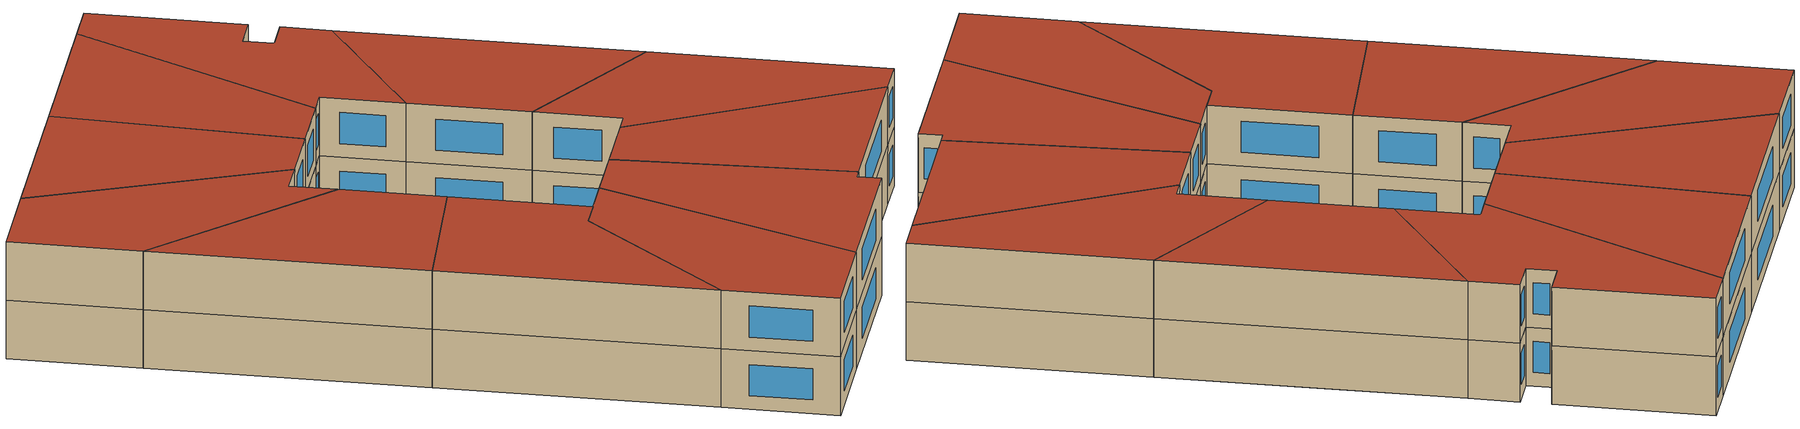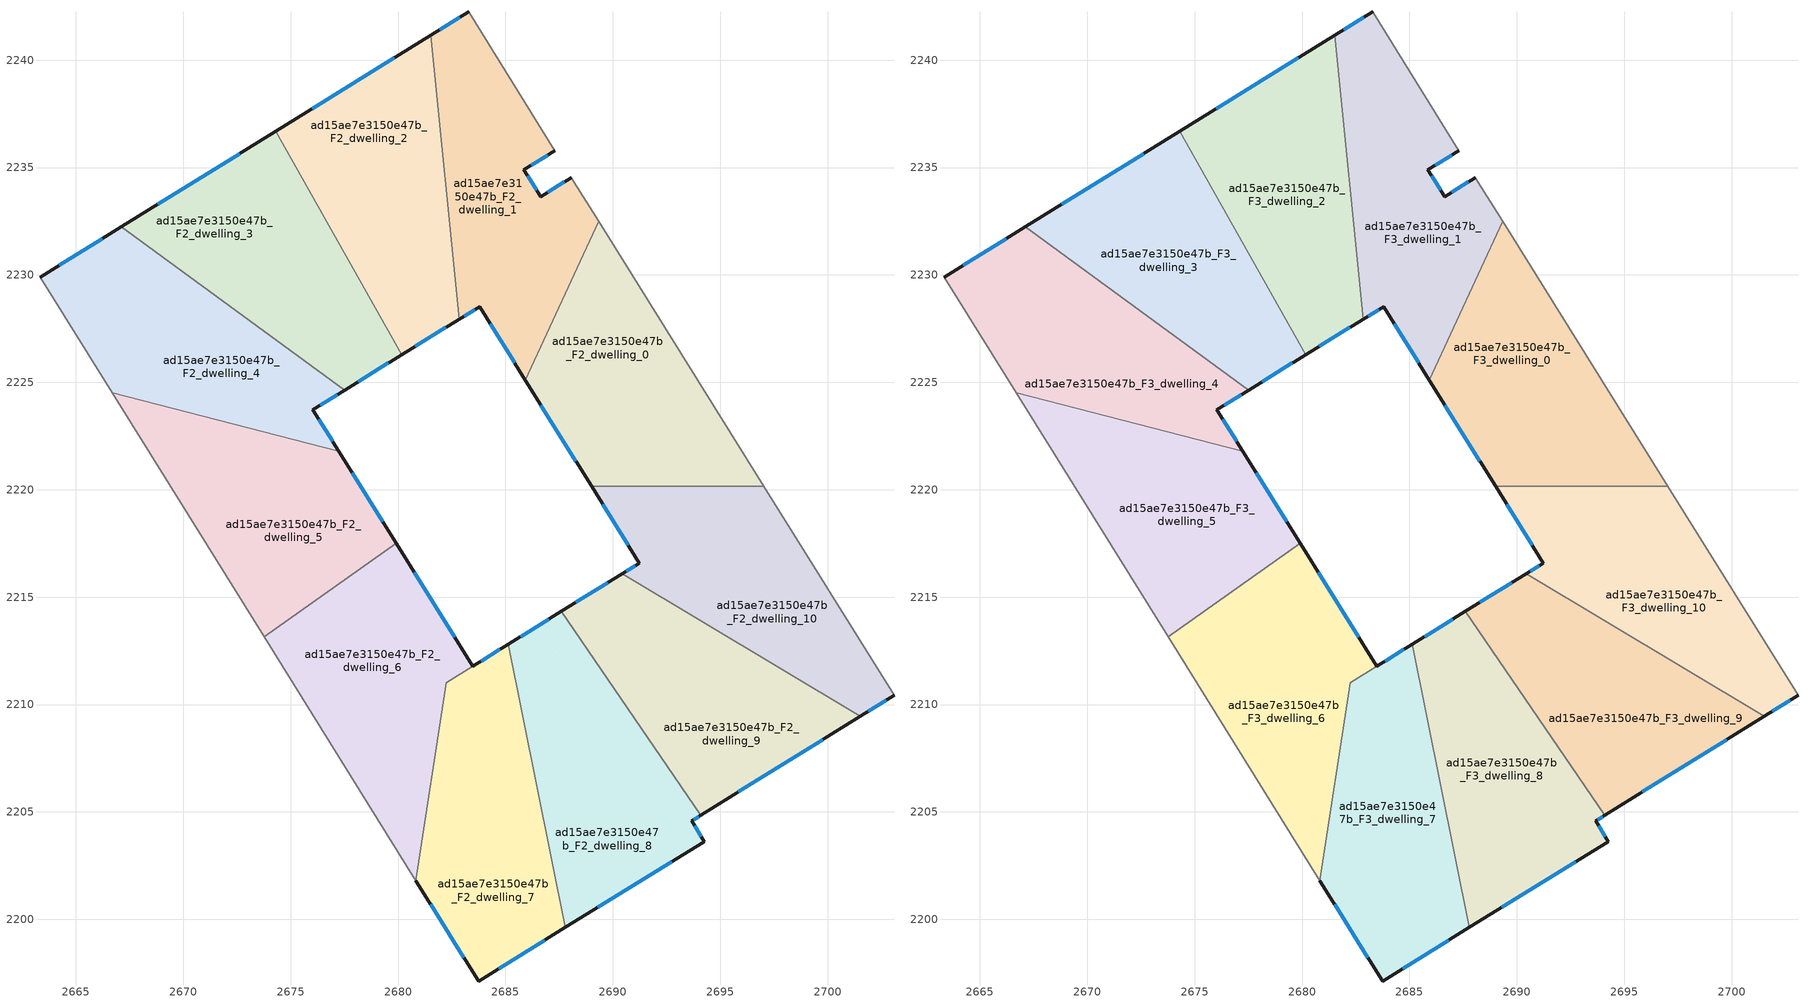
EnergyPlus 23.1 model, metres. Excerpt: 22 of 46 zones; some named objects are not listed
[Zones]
ad15ae7e3150e47b_F2_dwelling_0
 floor to ad15ae7e3150e47b_F1_dwelling_8 (EU_floor_Construction): 2689.34,2232.49 2693.22,2226.25 2687.45,2222.66 2685.92,2225.11 z6
 floor to ad15ae7e3150e47b_F1_dwelling_9 (EU_floor_Construction): 2693.22,2226.25 2697.02,2220.16 2689.01,2220.16 2687.45,2222.66 z6
 wall outside (EU_wall_Construction): 2685.92,2225.11 2689.01,2220.16 z6:9
 wall to ad15ae7e3150e47b_F2_dwelling_1 (EU_wall_Construction): 2689.34,2232.49 2685.92,2225.11 z6:9
 wall adiabatic (EU_wall_Construction): 2697.02,2220.16 2689.34,2232.49 z6:9
 wall to ad15ae7e3150e47b_F2_dwelling_10 (EU_wall_Construction): 2689.01,2220.16 2697.02,2220.16 z6:9
 window (EU_Window_Construction): 2686.65,2223.94 2688.28,2221.32 z6.7:8.3
ad15ae7e3150e47b_F2_dwelling_1
 floor to ad15ae7e3150e47b_F1_dwelling_7 (EU_floor_Construction): 2687.29,2235.79 2685.86,2234.9 2686.64,2233.65 2688.06,2234.54 2688.85,2233.27 2682.7,2229.44 2682.1,2235.42 2686.01,2237.85 z6
 floor to ad15ae7e3150e47b_F1_dwelling_8 (EU_floor_Construction): 2688.85,2233.27 2689.34,2232.49 2685.92,2225.11 2683.79,2228.53 2682.85,2227.94 2682.7,2229.44 z6
 floor to ad15ae7e3150e47b_F1_dwelling_6 (EU_floor_Construction): 2683.28,2242.25 2686.01,2237.85 2682.1,2235.42 2681.52,2241.16 z6
 wall outside (EU_wall_Construction): 2688.06,2234.54 2686.64,2233.65 2685.86,2234.9 2687.29,2235.79 / 2682.85,2227.94 2683.79,2228.53 2685.92,2225.11 / 2683.28,2242.25 2681.52,2241.16 z6:9
 wall adiabatic (EU_wall_Construction): 2689.34,2232.49 2688.06,2234.54 / 2687.29,2235.79 2683.28,2242.25 z6:9
 wall to ad15ae7e3150e47b_F2_dwelling_2 (EU_wall_Construction): 2681.52,2241.16 2682.85,2227.94 z6:9
 window (EU_Window_Construction): 2687.73,2234.33 2686.97,2233.86 / 2684.29,2227.72 2685.42,2225.91 / 2683.07,2228.08 2683.57,2228.39 / 2682.87,2241.99 2681.93,2241.41 / 2686.19,2235.11 2686.96,2235.58 / 2686.46,2233.94 2686.04,2234.61 z6.7:8.3
ad15ae7e3150e47b_F2_dwelling_10
 floor to ad15ae7e3150e47b_F1_dwelling_9 (EU_floor_Construction): 2697.02,2220.16 2697.65,2219.15 2691.6,2215.39 2690.43,2216.09 2691.23,2216.59 2689.01,2220.16 z6
 floor adiabatic (EU_floor_Construction): 2697.65,2219.15 2703.09,2210.42 2701.52,2209.46 2691.6,2215.39 z6
 wall outside (EU_wall_Construction): 2689.01,2220.16 2691.23,2216.59 2690.43,2216.09 / 2701.52,2209.46 2703.09,2210.42 z6:9
 wall to ad15ae7e3150e47b_F2_dwelling_9 (EU_wall_Construction): 2690.43,2216.09 2701.52,2209.46 z6:9
 wall adiabatic (EU_wall_Construction): 2703.09,2210.42 2697.02,2220.16 z6:9
 window (EU_Window_Construction): 2691.04,2216.47 2690.62,2216.21 / 2689.53,2219.32 2690.71,2217.43 / 2701.89,2209.68 2702.72,2210.2 z6.7:8.3
ad15ae7e3150e47b_F2_dwelling_2
 floor to ad15ae7e3150e47b_F1_dwelling_6 (EU_floor_Construction): 2681.52,2241.16 2682.1,2235.42 2676.87,2232.16 2674.32,2236.7 z6
 floor to ad15ae7e3150e47b_F1_dwelling_7 (EU_floor_Construction): 2682.1,2235.42 2682.7,2229.44 2679.52,2227.46 2676.87,2232.16 z6
 floor to ad15ae7e3150e47b_F1_dwelling_8 (EU_floor_Construction): 2682.7,2229.44 2682.85,2227.94 2680.18,2226.29 2679.52,2227.46 z6
 wall outside (EU_wall_Construction): 2680.18,2226.29 2682.85,2227.94 / 2681.52,2241.16 2674.32,2236.7 z6:9
 wall to ad15ae7e3150e47b_F2_dwelling_3 (EU_wall_Construction): 2674.32,2236.7 2680.18,2226.29 z6:9
 window (EU_Window_Construction): 2680.81,2226.68 2682.22,2227.55 / 2679.83,2240.11 2676.01,2237.75 z6.7:8.3
ad15ae7e3150e47b_F2_dwelling_3
 floor to ad15ae7e3150e47b_F1_dwelling_0 (EU_floor_Construction): 2672.87,2235.8 2675.86,2231.01 2672.04,2228.64 2667.12,2232.24 z6
 floor to ad15ae7e3150e47b_F1_dwelling_1 (EU_floor_Construction): 2675.86,2231.01 2678.85,2226.2 2676.97,2225.03 2672.04,2228.64 z6
 floor to ad15ae7e3150e47b_F1_dwelling_7 (EU_floor_Construction): 2676.87,2232.16 2679.52,2227.46 2678.47,2226.81 2675.62,2231.39 z6
 floor to ad15ae7e3150e47b_F1_dwelling_6 (EU_floor_Construction): 2674.32,2236.7 2676.87,2232.16 2675.62,2231.39 2672.87,2235.8 z6
 floor to ad15ae7e3150e47b_F1_dwelling_8 (EU_floor_Construction): 2679.52,2227.46 2680.18,2226.29 2679.18,2225.67 2678.47,2226.81 z6
 floor to ad15ae7e3150e47b_F1_dwelling_2 (EU_floor_Construction): 2678.85,2226.2 2679.18,2225.67 2677.51,2224.64 2676.97,2225.03 z6
 wall outside (EU_wall_Construction): 2677.51,2224.64 2680.18,2226.29 / 2674.32,2236.7 2667.12,2232.24 z6:9
 wall to ad15ae7e3150e47b_F2_dwelling_4 (EU_wall_Construction): 2667.12,2232.24 2677.51,2224.64 z6:9
 window (EU_Window_Construction): 2678.14,2225.02 2679.55,2225.9 / 2672.63,2235.65 2668.81,2233.29 z6.7:8.3
ad15ae7e3150e47b_F2_dwelling_4
 floor to ad15ae7e3150e47b_F1_dwelling_1 (EU_floor_Construction): 2676.97,2225.03 2673.37,2222.79 2666.69,2224.51 2666.33,2225.08 2672.04,2228.64 z6
 floor to ad15ae7e3150e47b_F1_dwelling_0 (EU_floor_Construction): 2672.04,2228.64 2666.33,2225.08 2663.33,2229.9 2667.12,2232.24 z6
 floor to ad15ae7e3150e47b_F1_dwelling_2 (EU_floor_Construction): 2677.51,2224.64 2676.03,2223.72 2677.23,2221.8 2673.37,2222.79 2676.97,2225.03 z6
 wall outside (EU_wall_Construction): 2677.23,2221.8 2676.03,2223.72 2677.51,2224.64 / 2667.12,2232.24 2663.33,2229.9 z6:9
 wall to ad15ae7e3150e47b_F2_dwelling_5 (EU_wall_Construction): 2666.69,2224.51 2677.23,2221.8 z6:9
 wall adiabatic (EU_wall_Construction): 2663.33,2229.9 2666.69,2224.51 z6:9
 window (EU_Window_Construction): 2676.38,2223.94 2677.16,2224.42 / 2676.95,2222.25 2676.32,2223.27 / 2666.23,2231.69 2664.22,2230.45 z6.7:8.3
ad15ae7e3150e47b_F2_dwelling_5
 floor to ad15ae7e3150e47b_F1_dwelling_2 (EU_floor_Construction): 2677.23,2221.8 2679.91,2217.51 2677.15,2215.56 2673.63,2213.37 2669.33,2220.28 2673.37,2222.79 z6
 floor to ad15ae7e3150e47b_F1_dwelling_3 (EU_floor_Construction): 2677.15,2215.56 2673.76,2213.16 2673.63,2213.37 z6
 floor to ad15ae7e3150e47b_F1_dwelling_1 (EU_floor_Construction): 2673.37,2222.79 2669.33,2220.28 2666.69,2224.51 z6
 wall outside (EU_wall_Construction): 2679.91,2217.51 2677.23,2221.8 z6:9
 wall to ad15ae7e3150e47b_F2_dwelling_6 (EU_wall_Construction): 2673.76,2213.16 2679.91,2217.51 z6:9
 wall adiabatic (EU_wall_Construction): 2666.69,2224.51 2673.76,2213.16 z6:9
 window (EU_Window_Construction): 2679.28,2218.52 2677.86,2220.79 z6.7:8.3
ad15ae7e3150e47b_F2_dwelling_6
 floor to ad15ae7e3150e47b_F1_dwelling_3 (EU_floor_Construction): 2680.01,2217.34 2683.48,2211.79 2682.24,2211.02 2681.99,2209.36 2677.77,2206.73 2673.76,2213.16 2677.15,2215.56 z6
 floor to ad15ae7e3150e47b_F1_dwelling_2 (EU_floor_Construction): 2679.91,2217.51 2680.01,2217.34 2677.15,2215.56 z6
 floor adiabatic (EU_floor_Construction): 2681.99,2209.36 2680.84,2201.8 2677.77,2206.73 z6
 wall outside (EU_wall_Construction): 2683.48,2211.79 2679.91,2217.51 z6:9
 wall adiabatic (EU_wall_Construction): 2673.76,2213.16 2680.84,2201.8 z6:9
 wall to ad15ae7e3150e47b_F2_dwelling_7 (EU_wall_Construction): 2682.24,2211.02 2683.48,2211.79 / 2680.84,2201.8 2682.24,2211.01 z6:9
 window (EU_Window_Construction): 2682.64,2213.13 2680.75,2216.17 z6.7:8.3
ad15ae7e3150e47b_F2_dwelling_7
 floor to ad15ae7e3150e47b_F1_dwelling_4 (EU_floor_Construction): 2685.39,2211.48 2686.59,2205.55 2680.86,2201.99 2681.99,2209.36 z6
 floor to ad15ae7e3150e47b_F1_dwelling_5 (EU_floor_Construction): 2686.59,2205.55 2687.79,2199.62 2683.75,2197.12 2680.84,2201.8 2680.86,2201.99 z6
 floor to ad15ae7e3150e47b_F1_dwelling_3 (EU_floor_Construction): 2685.12,2212.8 2685.39,2211.48 2681.99,2209.36 2682.24,2211.01 z6
 wall outside (EU_wall_Construction): 2680.84,2201.8 2683.75,2197.12 2687.79,2199.62 / 2685.12,2212.8 2683.48,2211.79 z6:9
 wall to ad15ae7e3150e47b_F2_dwelling_8 (EU_wall_Construction): 2687.79,2199.62 2685.12,2212.8 z6:9
 window (EU_Window_Construction): 2684.7,2197.71 2686.84,2199.04 / 2681.52,2200.7 2683.06,2198.22 / 2684.74,2212.56 2683.86,2212.03 z6.7:8.3
ad15ae7e3150e47b_F2_dwelling_8
 floor to ad15ae7e3150e47b_F1_dwelling_4 (EU_floor_Construction): 2687.28,2212.65 2690.28,2207.84 2686.59,2205.55 2685.39,2211.48 z6
 floor to ad15ae7e3150e47b_F1_dwelling_10 (EU_floor_Construction): 2688.29,2213.33 2691.23,2209.04 2690,2208.28 2687.26,2212.69 z6
 floor adiabatic (EU_floor_Construction): 2690.28,2207.84 2693.28,2203.02 2687.79,2199.62 2686.59,2205.55 z6
 floor to ad15ae7e3150e47b_F1_dwelling_3 (EU_floor_Construction): 2686.61,2213.73 2687.28,2212.65 2685.39,2211.48 2685.12,2212.8 z6
 floor to ad15ae7e3150e47b_F1_dwelling_11 (EU_floor_Construction): 2691.23,2209.04 2694.09,2204.85 2693.66,2204.58 2694.26,2203.62 2693.28,2203.02 2690,2208.28 z6
 floor to ad15ae7e3150e47b_F1_dwelling_9 (EU_floor_Construction): 2687.61,2214.34 2688.29,2213.33 2687.26,2212.69 2686.61,2213.73 z6
 wall outside (EU_wall_Construction): 2687.79,2199.62 2694.26,2203.62 2693.66,2204.58 2694.09,2204.85 / 2687.6,2214.34 2685.12,2212.8 z6:9
 wall to ad15ae7e3150e47b_F2_dwelling_9 (EU_wall_Construction): 2694.09,2204.85 2687.6,2214.34 z6:9
 window (EU_Window_Construction): 2689.31,2200.56 2692.74,2202.69 / 2687.02,2213.98 2685.7,2213.17 / 2693.76,2204.65 2693.99,2204.79 / 2694.12,2203.85 2693.8,2204.36 z6.7:8.3
ad15ae7e3150e47b_F2_dwelling_9
 floor to ad15ae7e3150e47b_F1_dwelling_11 (EU_floor_Construction): 2701.52,2209.46 2694.09,2204.85 2691.23,2209.04 2696.61,2212.39 z6
 floor to ad15ae7e3150e47b_F1_dwelling_10 (EU_floor_Construction): 2696.61,2212.39 2691.23,2209.04 2688.29,2213.33 2691.6,2215.39 z6
 floor to ad15ae7e3150e47b_F1_dwelling_9 (EU_floor_Construction): 2691.6,2215.39 2688.29,2213.33 2687.61,2214.34 2690.43,2216.09 z6
 wall outside (EU_wall_Construction): 2690.43,2216.09 2687.6,2214.34 / 2694.09,2204.85 2701.52,2209.46 z6:9
 window (EU_Window_Construction): 2689.77,2215.68 2688.27,2214.75 / 2695.84,2205.93 2699.78,2208.37 z6.7:8.3
ad15ae7e3150e47b_F3_dwelling_0
 floor to ad15ae7e3150e47b_F2_dwelling_0 (EU_floor_Construction): 2689.34,2232.49 2697.02,2220.16 2689.01,2220.16 2685.92,2225.11 z9
 wall outside (EU_wall_Construction): 2685.92,2225.11 2689.01,2220.16 z9:12
 wall to ad15ae7e3150e47b_F3_dwelling_1 (EU_wall_Construction): 2689.34,2232.49 2685.92,2225.11 z9:12
 wall adiabatic (EU_wall_Construction): 2697.02,2220.16 2689.34,2232.49 z9:12
 wall to ad15ae7e3150e47b_F3_dwelling_10 (EU_wall_Construction): 2689.01,2220.16 2697.02,2220.16 z9:12
 window (EU_Window_Construction): 2686.65,2223.94 2688.28,2221.32 z9.7:11.3
 roof outside (EU_roof_Construction): 2697.02,2220.16 2689.34,2232.49 2685.92,2225.11 2689.01,2220.16 z12
ad15ae7e3150e47b_F3_dwelling_1
 floor to ad15ae7e3150e47b_F2_dwelling_1 (EU_floor_Construction): 2683.28,2242.25 2687.29,2235.79 2685.86,2234.9 2686.64,2233.65 2688.06,2234.54 2689.34,2232.49 2685.92,2225.11 2683.79,2228.53 2682.85,2227.94 2681.52,2241.16 z9
 wall outside (EU_wall_Construction): 2688.06,2234.54 2686.64,2233.65 2685.86,2234.9 2687.29,2235.79 / 2682.85,2227.94 2683.79,2228.53 2685.92,2225.11 / 2683.28,2242.25 2681.52,2241.16 z9:12
 wall adiabatic (EU_wall_Construction): 2689.34,2232.49 2688.06,2234.54 / 2687.29,2235.79 2683.28,2242.25 z9:12
 wall to ad15ae7e3150e47b_F3_dwelling_2 (EU_wall_Construction): 2681.52,2241.16 2682.85,2227.94 z9:12
 window (EU_Window_Construction): 2687.73,2234.33 2686.97,2233.86 / 2684.29,2227.72 2685.42,2225.91 / 2683.07,2228.08 2683.57,2228.39 / 2682.87,2241.99 2681.93,2241.41 / 2686.19,2235.11 2686.96,2235.58 / 2686.46,2233.94 2686.04,2234.61 z9.7:11.3
 roof outside (EU_roof_Construction): 2685.92,2225.11 2689.34,2232.49 2688.06,2234.54 2686.64,2233.65 2685.86,2234.9 2687.29,2235.79 2683.28,2242.25 2681.52,2241.16 2682.85,2227.94 2683.79,2228.53 z12
ad15ae7e3150e47b_F3_dwelling_10
 floor to ad15ae7e3150e47b_F2_dwelling_10 (EU_floor_Construction): 2697.02,2220.16 2703.09,2210.42 2701.52,2209.46 2690.43,2216.09 2691.23,2216.59 2689.01,2220.16 z9
 wall outside (EU_wall_Construction): 2689.01,2220.16 2691.23,2216.59 2690.43,2216.09 / 2701.52,2209.46 2703.09,2210.42 z9:12
 wall to ad15ae7e3150e47b_F3_dwelling_9 (EU_wall_Construction): 2690.43,2216.09 2701.52,2209.46 z9:12
 wall adiabatic (EU_wall_Construction): 2703.09,2210.42 2697.02,2220.16 z9:12
 window (EU_Window_Construction): 2691.04,2216.47 2690.62,2216.21 / 2689.53,2219.32 2690.71,2217.43 / 2701.89,2209.68 2702.72,2210.2 z9.7:11.3
 roof outside (EU_roof_Construction): 2703.09,2210.42 2697.02,2220.16 2689.01,2220.16 2691.23,2216.59 2690.43,2216.09 2701.52,2209.46 z12
ad15ae7e3150e47b_F3_dwelling_2
 floor to ad15ae7e3150e47b_F2_dwelling_2 (EU_floor_Construction): 2681.52,2241.16 2682.85,2227.94 2680.18,2226.29 2674.32,2236.7 z9
 wall outside (EU_wall_Construction): 2680.18,2226.29 2682.85,2227.94 / 2681.52,2241.16 2674.32,2236.7 z9:12
 wall to ad15ae7e3150e47b_F3_dwelling_3 (EU_wall_Construction): 2674.32,2236.7 2680.18,2226.29 z9:12
 window (EU_Window_Construction): 2680.81,2226.68 2682.22,2227.55 / 2679.83,2240.11 2676.01,2237.75 z9.7:11.3
 roof outside (EU_roof_Construction): 2682.85,2227.94 2681.52,2241.16 2674.32,2236.7 2680.18,2226.29 z12
ad15ae7e3150e47b_F3_dwelling_3
 floor to ad15ae7e3150e47b_F2_dwelling_3 (EU_floor_Construction): 2674.32,2236.7 2680.18,2226.29 2677.51,2224.64 2667.12,2232.24 z9
 wall outside (EU_wall_Construction): 2677.51,2224.64 2680.18,2226.29 / 2674.32,2236.7 2667.12,2232.24 z9:12
 wall to ad15ae7e3150e47b_F3_dwelling_4 (EU_wall_Construction): 2667.12,2232.24 2677.51,2224.64 z9:12
 window (EU_Window_Construction): 2678.14,2225.02 2679.55,2225.9 / 2672.63,2235.65 2668.81,2233.29 z9.7:11.3
 roof outside (EU_roof_Construction): 2680.18,2226.29 2674.32,2236.7 2667.12,2232.24 2677.51,2224.64 z12
ad15ae7e3150e47b_F3_dwelling_4
 floor to ad15ae7e3150e47b_F2_dwelling_4 (EU_floor_Construction): 2677.51,2224.64 2676.03,2223.72 2677.23,2221.8 2666.69,2224.51 2663.33,2229.9 2667.12,2232.24 z9
 wall outside (EU_wall_Construction): 2677.23,2221.8 2676.03,2223.72 2677.51,2224.64 / 2667.12,2232.24 2663.33,2229.9 z9:12
 wall to ad15ae7e3150e47b_F3_dwelling_5 (EU_wall_Construction): 2666.69,2224.51 2677.23,2221.8 z9:12
 wall adiabatic (EU_wall_Construction): 2663.33,2229.9 2666.69,2224.51 z9:12
 window (EU_Window_Construction): 2676.38,2223.94 2677.16,2224.42 / 2676.95,2222.25 2676.32,2223.27 / 2666.23,2231.69 2664.22,2230.45 z9.7:11.3
 roof outside (EU_roof_Construction): 2677.23,2221.8 2676.03,2223.72 2677.51,2224.64 2667.12,2232.24 2663.33,2229.9 2666.69,2224.51 z12
ad15ae7e3150e47b_F3_dwelling_5
 floor to ad15ae7e3150e47b_F2_dwelling_5 (EU_floor_Construction): 2677.23,2221.8 2679.91,2217.51 2673.76,2213.16 2666.69,2224.51 z9
 wall outside (EU_wall_Construction): 2679.91,2217.51 2677.23,2221.8 z9:12
 wall to ad15ae7e3150e47b_F3_dwelling_6 (EU_wall_Construction): 2673.76,2213.16 2679.91,2217.51 z9:12
 wall adiabatic (EU_wall_Construction): 2666.69,2224.51 2673.76,2213.16 z9:12
 window (EU_Window_Construction): 2679.28,2218.52 2677.86,2220.79 z9.7:11.3
 roof outside (EU_roof_Construction): 2679.91,2217.51 2677.23,2221.8 2666.69,2224.51 2673.76,2213.16 z12
ad15ae7e3150e47b_F3_dwelling_6
 floor to ad15ae7e3150e47b_F2_dwelling_6 (EU_floor_Construction): 2679.91,2217.51 2683.48,2211.79 2682.24,2211.02 2680.84,2201.8 2673.76,2213.16 z9
 wall outside (EU_wall_Construction): 2683.48,2211.79 2679.91,2217.51 z9:12
 wall adiabatic (EU_wall_Construction): 2673.76,2213.16 2680.84,2201.8 z9:12
 wall to ad15ae7e3150e47b_F3_dwelling_7 (EU_wall_Construction): 2682.24,2211.02 2683.48,2211.79 / 2680.84,2201.8 2682.24,2211.01 z9:12
 window (EU_Window_Construction): 2682.64,2213.13 2680.75,2216.17 z9.7:11.3
 roof outside (EU_roof_Construction): 2680.84,2201.8 2682.24,2211.02 2683.48,2211.79 2679.91,2217.51 2673.76,2213.16 z12
ad15ae7e3150e47b_F3_dwelling_7
 floor to ad15ae7e3150e47b_F2_dwelling_7 (EU_floor_Construction): 2685.12,2212.8 2687.79,2199.62 2683.75,2197.12 2680.84,2201.8 2682.24,2211.02 z9
 wall outside (EU_wall_Construction): 2680.84,2201.8 2683.75,2197.12 2687.79,2199.62 / 2685.12,2212.8 2683.48,2211.79 z9:12
 wall to ad15ae7e3150e47b_F3_dwelling_8 (EU_wall_Construction): 2687.79,2199.62 2685.12,2212.8 z9:12
 window (EU_Window_Construction): 2684.7,2197.71 2686.84,2199.04 / 2681.52,2200.7 2683.06,2198.22 / 2684.74,2212.56 2683.86,2212.03 z9.7:11.3
 roof outside (EU_roof_Construction): 2687.79,2199.62 2685.12,2212.8 2682.24,2211.02 2680.84,2201.8 2683.75,2197.12 z12
ad15ae7e3150e47b_F3_dwelling_8
 floor to ad15ae7e3150e47b_F2_dwelling_8 (EU_floor_Construction): 2687.6,2214.34 2694.09,2204.85 2693.66,2204.58 2694.26,2203.62 2687.79,2199.62 2685.12,2212.8 z9
 wall outside (EU_wall_Construction): 2687.79,2199.62 2694.26,2203.62 2693.66,2204.58 2694.09,2204.85 / 2687.6,2214.34 2685.12,2212.8 z9:12
 wall to ad15ae7e3150e47b_F3_dwelling_9 (EU_wall_Construction): 2694.09,2204.85 2687.6,2214.34 z9:12
 window (EU_Window_Construction): 2689.31,2200.56 2692.74,2202.69 / 2687.02,2213.98 2685.7,2213.17 / 2693.76,2204.65 2693.99,2204.79 / 2694.12,2203.85 2693.8,2204.36 z9.7:11.3
 roof outside (EU_roof_Construction): 2694.26,2203.62 2693.66,2204.58 2694.09,2204.85 2687.6,2214.34 2685.12,2212.8 2687.79,2199.62 z12
ad15ae7e3150e47b_F3_dwelling_9
 floor to ad15ae7e3150e47b_F2_dwelling_9 (EU_floor_Construction): 2701.52,2209.46 2694.09,2204.85 2687.6,2214.34 2690.43,2216.09 z9
 wall outside (EU_wall_Construction): 2690.43,2216.09 2687.6,2214.34 / 2694.09,2204.85 2701.52,2209.46 z9:12
 window (EU_Window_Construction): 2689.77,2215.68 2688.27,2214.75 / 2695.84,2205.93 2699.78,2208.37 z9.7:11.3
 roof outside (EU_roof_Construction): 2701.52,2209.46 2690.43,2216.09 2687.6,2214.34 2694.09,2204.85 z12
[Building]
EU S2 Campaign: North Axis=0; Terrain=City; Solar Distribution=FullExterior
[Site:Location]
Budapest.Ferenc.Liszt.Intl.AP: Latitude=47.437; Longitude=19.256; Time Zone=1; Elevation=185
[SizingPeriod:WeatherFileDays]
AnnualSizingPeriod: Begin Month=1; Begin Day of Month=1; End Month=12; End Day of Month=31; Day of Week for Start Day=Monday; Use Weather File Daylight Saving Period=No; Use Weather File Rain and Snow Indicators=No
[MATERIAL]
EU_InternalMass_Material: Roughness=MediumRough; Thickness=0.1; Conductivity=1; Density=1800; Specific Heat=900; Thermal Absorptance=0.9; Solar Absorptance=0.7; Visible Absorptance=0.7
[MATERIAL:NOMASS] Roughness=MediumRough; Thermal Absorptance=0.9; Solar Absorptance=0.7; Visible Absorptance=0.7
Name | Thermal Resistance
EU_wall_NoMass | 0.832559
EU_roof_NoMass | 1.39638
EU_floor_NoMass | 0.872794
[WINDOWMATERIAL:SIMPLEGLAZINGSYSTEM]
EU_Window_SimpleGlazing: UFactor=2.79869; Solar Heat Gain Coefficient=0.75; Visible Transmittance=0.75
[CONSTRUCTION]
EU_wall_Construction: EU_wall_NoMass
EU_roof_Construction: EU_roof_NoMass
EU_floor_Construction: EU_floor_NoMass
EU_Window_Construction: EU_Window_SimpleGlazing
EU_InternalMass_Construction: EU_InternalMass_Material
[ZONE] Type=1; Multiplier=1; Ceiling Height=autocalculate; Floor Area=autocalculate; Part of Total Floor Area=Yes
Name | Volume
ad15ae7e3150e47b_F2_dwelling_0; ad15ae7e3150e47b_F3_dwelling_0 | 207.838
ad15ae7e3150e47b_F2_dwelling_1; ad15ae7e3150e47b_F3_dwelling_1 | 207.868
ad15ae7e3150e47b_F2_dwelling_10; ad15ae7e3150e47b_F3_dwelling_10 | 207.859
ad15ae7e3150e47b_F2_dwelling_2; ad15ae7e3150e47b_F3_dwelling_2 | 207.823
ad15ae7e3150e47b_F2_dwelling_3; ad15ae7e3150e47b_F3_dwelling_3 | 207.875
ad15ae7e3150e47b_F2_dwelling_4; ad15ae7e3150e47b_F3_dwelling_4 | 207.844
ad15ae7e3150e47b_F2_dwelling_5; ad15ae7e3150e47b_F3_dwelling_5 | 207.825
ad15ae7e3150e47b_F2_dwelling_6; ad15ae7e3150e47b_F3_dwelling_6 | 211.578
ad15ae7e3150e47b_F2_dwelling_7 | 204.086
ad15ae7e3150e47b_F3_dwelling_7 | 204.101
ad15ae7e3150e47b_F2_dwelling_8; ad15ae7e3150e47b_F3_dwelling_8 | 207.872
ad15ae7e3150e47b_F2_dwelling_9; ad15ae7e3150e47b_F3_dwelling_9 | 207.866
[INTERNALMASS] Construction=EU_InternalMass_Construction
Name | Zone or ZoneList | Surface Area
ad15ae7e3150e47b_F2_dwelling_0_EU_InternalMass | ad15ae7e3150e47b_F2_dwelling_0 | 69.2793
ad15ae7e3150e47b_F2_dwelling_1_EU_InternalMass | ad15ae7e3150e47b_F2_dwelling_1 | 69.2894
ad15ae7e3150e47b_F2_dwelling_2_EU_InternalMass | ad15ae7e3150e47b_F2_dwelling_2 | 69.2742
ad15ae7e3150e47b_F2_dwelling_3_EU_InternalMass | ad15ae7e3150e47b_F2_dwelling_3 | 69.2917
ad15ae7e3150e47b_F2_dwelling_4_EU_InternalMass | ad15ae7e3150e47b_F2_dwelling_4 | 69.2812
ad15ae7e3150e47b_F2_dwelling_5_EU_InternalMass | ad15ae7e3150e47b_F2_dwelling_5 | 69.275
ad15ae7e3150e47b_F2_dwelling_6_EU_InternalMass | ad15ae7e3150e47b_F2_dwelling_6 | 70.5243
ad15ae7e3150e47b_F2_dwelling_7_EU_InternalMass | ad15ae7e3150e47b_F2_dwelling_7 | 68.0351
ad15ae7e3150e47b_F2_dwelling_8_EU_InternalMass | ad15ae7e3150e47b_F2_dwelling_8 | 69.2906
ad15ae7e3150e47b_F2_dwelling_9_EU_InternalMass | ad15ae7e3150e47b_F2_dwelling_9 | 69.2888
ad15ae7e3150e47b_F2_dwelling_10_EU_InternalMass | ad15ae7e3150e47b_F2_dwelling_10 | 69.2864
ad15ae7e3150e47b_F3_dwelling_0_EU_InternalMass | ad15ae7e3150e47b_F3_dwelling_0 | 69.2793
ad15ae7e3150e47b_F3_dwelling_1_EU_InternalMass | ad15ae7e3150e47b_F3_dwelling_1 | 69.2894
ad15ae7e3150e47b_F3_dwelling_2_EU_InternalMass | ad15ae7e3150e47b_F3_dwelling_2 | 69.2742
ad15ae7e3150e47b_F3_dwelling_3_EU_InternalMass | ad15ae7e3150e47b_F3_dwelling_3 | 69.2917
ad15ae7e3150e47b_F3_dwelling_4_EU_InternalMass | ad15ae7e3150e47b_F3_dwelling_4 | 69.2812
ad15ae7e3150e47b_F3_dwelling_5_EU_InternalMass | ad15ae7e3150e47b_F3_dwelling_5 | 69.275
ad15ae7e3150e47b_F3_dwelling_6_EU_InternalMass | ad15ae7e3150e47b_F3_dwelling_6 | 70.5243
ad15ae7e3150e47b_F3_dwelling_7_EU_InternalMass | ad15ae7e3150e47b_F3_dwelling_7 | 68.0351
ad15ae7e3150e47b_F3_dwelling_8_EU_InternalMass | ad15ae7e3150e47b_F3_dwelling_8 | 69.2906
ad15ae7e3150e47b_F3_dwelling_9_EU_InternalMass | ad15ae7e3150e47b_F3_dwelling_9 | 69.2888
ad15ae7e3150e47b_F3_dwelling_10_EU_InternalMass | ad15ae7e3150e47b_F3_dwelling_10 | 69.2864
[OTHEREQUIPMENT] Fuel Type=Electricity; Design Level Calculation Method=Watts/Area; Power per Zone Floor Area=1; Fraction Latent=0; Fraction Radiant=0; Fraction Lost=0; Carbon Dioxide Generation Rate=0; EndUse Subcategory=EU_Step8_InternalGains
Name | Zone or ZoneList or Space or SpaceList | Schedule
EU_Step8_InternalGain_ad15ae7e3150e47b_F2_dwelling_0_f000 | ad15ae7e3150e47b_F2_dwelling_0 | EU_Step8_GainSchedule_ad15ae7e3150e47b_F2_dwelling_0_f000
EU_Step8_InternalGain_ad15ae7e3150e47b_F2_dwelling_1_f000 | ad15ae7e3150e47b_F2_dwelling_1 | EU_Step8_GainSchedule_ad15ae7e3150e47b_F2_dwelling_1_f000
EU_Step8_InternalGain_ad15ae7e3150e47b_F2_dwelling_2_f000 | ad15ae7e3150e47b_F2_dwelling_2 | EU_Step8_GainSchedule_ad15ae7e3150e47b_F2_dwelling_2_f000
EU_Step8_InternalGain_ad15ae7e3150e47b_F2_dwelling_3_f000 | ad15ae7e3150e47b_F2_dwelling_3 | EU_Step8_GainSchedule_ad15ae7e3150e47b_F2_dwelling_3_f000
EU_Step8_InternalGain_ad15ae7e3150e47b_F2_dwelling_4_f000 | ad15ae7e3150e47b_F2_dwelling_4 | EU_Step8_GainSchedule_ad15ae7e3150e47b_F2_dwelling_4_f000
EU_Step8_InternalGain_ad15ae7e3150e47b_F2_dwelling_5_f000 | ad15ae7e3150e47b_F2_dwelling_5 | EU_Step8_GainSchedule_ad15ae7e3150e47b_F2_dwelling_5_f000
EU_Step8_InternalGain_ad15ae7e3150e47b_F2_dwelling_6_f000 | ad15ae7e3150e47b_F2_dwelling_6 | EU_Step8_GainSchedule_ad15ae7e3150e47b_F2_dwelling_6_f000
EU_Step8_InternalGain_ad15ae7e3150e47b_F2_dwelling_7_f000 | ad15ae7e3150e47b_F2_dwelling_7 | EU_Step8_GainSchedule_ad15ae7e3150e47b_F2_dwelling_7_f000
EU_Step8_InternalGain_ad15ae7e3150e47b_F2_dwelling_8_f000 | ad15ae7e3150e47b_F2_dwelling_8 | EU_Step8_GainSchedule_ad15ae7e3150e47b_F2_dwelling_8_f000
EU_Step8_InternalGain_ad15ae7e3150e47b_F2_dwelling_9_f000 | ad15ae7e3150e47b_F2_dwelling_9 | EU_Step8_GainSchedule_ad15ae7e3150e47b_F2_dwelling_9_f000
EU_Step8_InternalGain_ad15ae7e3150e47b_F2_dwelling_10_f000 | ad15ae7e3150e47b_F2_dwelling_10 | EU_Step8_GainSchedule_ad15ae7e3150e47b_F2_dwelling_10_f000
EU_Step8_InternalGain_ad15ae7e3150e47b_F3_dwelling_0_f000 | ad15ae7e3150e47b_F3_dwelling_0 | EU_Step8_GainSchedule_ad15ae7e3150e47b_F3_dwelling_0_f000
EU_Step8_InternalGain_ad15ae7e3150e47b_F3_dwelling_1_f000 | ad15ae7e3150e47b_F3_dwelling_1 | EU_Step8_GainSchedule_ad15ae7e3150e47b_F3_dwelling_1_f000
EU_Step8_InternalGain_ad15ae7e3150e47b_F3_dwelling_2_f000 | ad15ae7e3150e47b_F3_dwelling_2 | EU_Step8_GainSchedule_ad15ae7e3150e47b_F3_dwelling_2_f000
EU_Step8_InternalGain_ad15ae7e3150e47b_F3_dwelling_3_f000 | ad15ae7e3150e47b_F3_dwelling_3 | EU_Step8_GainSchedule_ad15ae7e3150e47b_F3_dwelling_3_f000
EU_Step8_InternalGain_ad15ae7e3150e47b_F3_dwelling_4_f000 | ad15ae7e3150e47b_F3_dwelling_4 | EU_Step8_GainSchedule_ad15ae7e3150e47b_F3_dwelling_4_f000
EU_Step8_InternalGain_ad15ae7e3150e47b_F3_dwelling_5_f000 | ad15ae7e3150e47b_F3_dwelling_5 | EU_Step8_GainSchedule_ad15ae7e3150e47b_F3_dwelling_5_f000
EU_Step8_InternalGain_ad15ae7e3150e47b_F3_dwelling_6_f000 | ad15ae7e3150e47b_F3_dwelling_6 | EU_Step8_GainSchedule_ad15ae7e3150e47b_F3_dwelling_6_f000
EU_Step8_InternalGain_ad15ae7e3150e47b_F3_dwelling_7_f000 | ad15ae7e3150e47b_F3_dwelling_7 | EU_Step8_GainSchedule_ad15ae7e3150e47b_F3_dwelling_7_f000
EU_Step8_InternalGain_ad15ae7e3150e47b_F3_dwelling_8_f000 | ad15ae7e3150e47b_F3_dwelling_8 | EU_Step8_GainSchedule_ad15ae7e3150e47b_F3_dwelling_8_f000
EU_Step8_InternalGain_ad15ae7e3150e47b_F3_dwelling_9_f000 | ad15ae7e3150e47b_F3_dwelling_9 | EU_Step8_GainSchedule_ad15ae7e3150e47b_F3_dwelling_9_f000
EU_Step8_InternalGain_ad15ae7e3150e47b_F3_dwelling_10_f000 | ad15ae7e3150e47b_F3_dwelling_10 | EU_Step8_GainSchedule_ad15ae7e3150e47b_F3_dwelling_10_f000
[ZONEVENTILATION:DESIGNFLOWRATE] Schedule=EU_AlwaysOn; Design Flow Rate Calculation Method=AirChanges/Hour; Air Changes per Hour=0.475469; Ventilation Type=Natural; Fan Pressure Rise=0; Fan Total Efficiency=1; Constant Term Coefficient=1; Temperature Term Coefficient=0; Velocity Term Coefficient=0; Velocity Squared Term Coefficient=0; Minimum Indoor Temperature=-100; Maximum Indoor Temperature=100; Delta Temperature=-100; Minimum Outdoor Temperature=-100; Maximum Outdoor Temperature=100; Maximum Wind Speed=40
Name | Zone or ZoneList or Space or SpaceList
EU_ConstantAir_ad15ae7e3150e47b_F2_dwelling_0 | ad15ae7e3150e47b_F2_dwelling_0
EU_ConstantAir_ad15ae7e3150e47b_F2_dwelling_1 | ad15ae7e3150e47b_F2_dwelling_1
EU_ConstantAir_ad15ae7e3150e47b_F2_dwelling_2 | ad15ae7e3150e47b_F2_dwelling_2
EU_ConstantAir_ad15ae7e3150e47b_F2_dwelling_3 | ad15ae7e3150e47b_F2_dwelling_3
EU_ConstantAir_ad15ae7e3150e47b_F2_dwelling_4 | ad15ae7e3150e47b_F2_dwelling_4
EU_ConstantAir_ad15ae7e3150e47b_F2_dwelling_5 | ad15ae7e3150e47b_F2_dwelling_5
EU_ConstantAir_ad15ae7e3150e47b_F2_dwelling_6 | ad15ae7e3150e47b_F2_dwelling_6
EU_ConstantAir_ad15ae7e3150e47b_F2_dwelling_7 | ad15ae7e3150e47b_F2_dwelling_7
EU_ConstantAir_ad15ae7e3150e47b_F2_dwelling_8 | ad15ae7e3150e47b_F2_dwelling_8
EU_ConstantAir_ad15ae7e3150e47b_F2_dwelling_9 | ad15ae7e3150e47b_F2_dwelling_9
EU_ConstantAir_ad15ae7e3150e47b_F2_dwelling_10 | ad15ae7e3150e47b_F2_dwelling_10
EU_ConstantAir_ad15ae7e3150e47b_F3_dwelling_0 | ad15ae7e3150e47b_F3_dwelling_0
EU_ConstantAir_ad15ae7e3150e47b_F3_dwelling_1 | ad15ae7e3150e47b_F3_dwelling_1
EU_ConstantAir_ad15ae7e3150e47b_F3_dwelling_2 | ad15ae7e3150e47b_F3_dwelling_2
EU_ConstantAir_ad15ae7e3150e47b_F3_dwelling_3 | ad15ae7e3150e47b_F3_dwelling_3
EU_ConstantAir_ad15ae7e3150e47b_F3_dwelling_4 | ad15ae7e3150e47b_F3_dwelling_4
EU_ConstantAir_ad15ae7e3150e47b_F3_dwelling_5 | ad15ae7e3150e47b_F3_dwelling_5
EU_ConstantAir_ad15ae7e3150e47b_F3_dwelling_6 | ad15ae7e3150e47b_F3_dwelling_6
EU_ConstantAir_ad15ae7e3150e47b_F3_dwelling_7 | ad15ae7e3150e47b_F3_dwelling_7
EU_ConstantAir_ad15ae7e3150e47b_F3_dwelling_8 | ad15ae7e3150e47b_F3_dwelling_8
EU_ConstantAir_ad15ae7e3150e47b_F3_dwelling_9 | ad15ae7e3150e47b_F3_dwelling_9
EU_ConstantAir_ad15ae7e3150e47b_F3_dwelling_10 | ad15ae7e3150e47b_F3_dwelling_10
[HVACTEMPLATE:ZONE:IDEALLOADSAIRSYSTEM] System Availability Schedule=EU_AlwaysOn; Maximum Heating Supply Air Temperature=50; Minimum Cooling Supply Air Temperature=13; Maximum Heating Supply Air Humidity Ratio=0.0156; Minimum Cooling Supply Air Humidity Ratio=0.0077; Heating Limit=NoLimit; Cooling Limit=NoLimit; Heating Availability Schedule=EU_AlwaysOn; Cooling Availability Schedule=EU_CoolingOff; Dehumidification Control Type=ConstantSensibleHeatRatio; Cooling Sensible Heat Ratio=0.7; Dehumidification Setpoint=60; Humidification Control Type=None; Humidification Setpoint=30; Outdoor Air Method=None; Outdoor Air Flow Rate per Person=0.00944; Outdoor Air Flow Rate per Zone Floor Area=0; Outdoor Air Flow Rate per Zone=0; Demand Controlled Ventilation Type=None; Outdoor Air Economizer Type=NoEconomizer; Heat Recovery Type=None; Sensible Heat Recovery Effectiveness=0.7; Latent Heat Recovery Effectiveness=0.65
Name | Template Thermostat
ad15ae7e3150e47b_F2_dwelling_0 | EU_HeatOnly_ad15ae7e3150e47b_F2_dwelling_0
ad15ae7e3150e47b_F2_dwelling_1 | EU_HeatOnly_ad15ae7e3150e47b_F2_dwelling_1
ad15ae7e3150e47b_F2_dwelling_2 | EU_HeatOnly_ad15ae7e3150e47b_F2_dwelling_2
ad15ae7e3150e47b_F2_dwelling_3 | EU_HeatOnly_ad15ae7e3150e47b_F2_dwelling_3
ad15ae7e3150e47b_F2_dwelling_4 | EU_HeatOnly_ad15ae7e3150e47b_F2_dwelling_4
ad15ae7e3150e47b_F2_dwelling_5 | EU_HeatOnly_ad15ae7e3150e47b_F2_dwelling_5
ad15ae7e3150e47b_F2_dwelling_6 | EU_HeatOnly_ad15ae7e3150e47b_F2_dwelling_6
ad15ae7e3150e47b_F2_dwelling_7 | EU_HeatOnly_ad15ae7e3150e47b_F2_dwelling_7
ad15ae7e3150e47b_F2_dwelling_8 | EU_HeatOnly_ad15ae7e3150e47b_F2_dwelling_8
ad15ae7e3150e47b_F2_dwelling_9 | EU_HeatOnly_ad15ae7e3150e47b_F2_dwelling_9
ad15ae7e3150e47b_F2_dwelling_10 | EU_HeatOnly_ad15ae7e3150e47b_F2_dwelling_10
ad15ae7e3150e47b_F3_dwelling_0 | EU_HeatOnly_ad15ae7e3150e47b_F3_dwelling_0
ad15ae7e3150e47b_F3_dwelling_1 | EU_HeatOnly_ad15ae7e3150e47b_F3_dwelling_1
ad15ae7e3150e47b_F3_dwelling_2 | EU_HeatOnly_ad15ae7e3150e47b_F3_dwelling_2
ad15ae7e3150e47b_F3_dwelling_3 | EU_HeatOnly_ad15ae7e3150e47b_F3_dwelling_3
ad15ae7e3150e47b_F3_dwelling_4 | EU_HeatOnly_ad15ae7e3150e47b_F3_dwelling_4
ad15ae7e3150e47b_F3_dwelling_5 | EU_HeatOnly_ad15ae7e3150e47b_F3_dwelling_5
ad15ae7e3150e47b_F3_dwelling_6 | EU_HeatOnly_ad15ae7e3150e47b_F3_dwelling_6
ad15ae7e3150e47b_F3_dwelling_7 | EU_HeatOnly_ad15ae7e3150e47b_F3_dwelling_7
ad15ae7e3150e47b_F3_dwelling_8 | EU_HeatOnly_ad15ae7e3150e47b_F3_dwelling_8
ad15ae7e3150e47b_F3_dwelling_9 | EU_HeatOnly_ad15ae7e3150e47b_F3_dwelling_9
ad15ae7e3150e47b_F3_dwelling_10 | EU_HeatOnly_ad15ae7e3150e47b_F3_dwelling_10
[SIZING:ZONE] Zone Cooling Design Supply Air Temperature Input Method=SupplyAirTemperature; Zone Cooling Design Supply Air Temperature=13; Zone Heating Design Supply Air Temperature Input Method=SupplyAirTemperature; Zone Heating Design Supply Air Temperature=50; Zone Cooling Design Supply Air Humidity Ratio=0.008; Zone Heating Design Supply Air Humidity Ratio=0.008; Cooling Design Air Flow Method=DesignDay; Cooling Design Air Flow Rate=0; Cooling Minimum Air Flow per Zone Floor Area=0.000762; Cooling Minimum Air Flow=0; Cooling Minimum Air Flow Fraction=0.2; Heating Design Air Flow Method=DesignDay; Heating Design Air Flow Rate=0; Heating Maximum Air Flow per Zone Floor Area=0.002032; Heating Maximum Air Flow=0.141576; Heating Maximum Air Flow Fraction=0.3; Account for Dedicated Outdoor Air System=No; Dedicated Outdoor Air System Control Strategy=NeutralSupplyAir; Dedicated Outdoor Air Low Setpoint Temperature for Design=autosize; Dedicated Outdoor Air High Setpoint Temperature for Design=autosize; Zone Load Sizing Method=Sensible Load Only No Latent Load; Zone Latent Cooling Design Supply Air Humidity Ratio Input Method=HumidityRatioDifference; Zone Cooling Design Supply Air Humidity Ratio Difference=0.005; Zone Latent Heating Design Supply Air Humidity Ratio Input Method=HumidityRatioDifference; Zone Humidification Design Supply Air Humidity Ratio Difference=0.005
ad15ae7e3150e47b_F2_dwelling_0; ad15ae7e3150e47b_F2_dwelling_1; ad15ae7e3150e47b_F2_dwelling_2; ad15ae7e3150e47b_F2_dwelling_3; ad15ae7e3150e47b_F2_dwelling_4; ad15ae7e3150e47b_F2_dwelling_5; ad15ae7e3150e47b_F2_dwelling_6; ad15ae7e3150e47b_F2_dwelling_7; ad15ae7e3150e47b_F2_dwelling_8; ad15ae7e3150e47b_F2_dwelling_9; ad15ae7e3150e47b_F2_dwelling_10; ad15ae7e3150e47b_F3_dwelling_0; ad15ae7e3150e47b_F3_dwelling_1; ad15ae7e3150e47b_F3_dwelling_2; ad15ae7e3150e47b_F3_dwelling_3; ad15ae7e3150e47b_F3_dwelling_4; ad15ae7e3150e47b_F3_dwelling_5; ad15ae7e3150e47b_F3_dwelling_6; ad15ae7e3150e47b_F3_dwelling_7; ad15ae7e3150e47b_F3_dwelling_8; ad15ae7e3150e47b_F3_dwelling_9; ad15ae7e3150e47b_F3_dwelling_10
[SCHEDULE:CONSTANT]
Name | Hourly Value
EU_AlwaysOn | 1
EU_CoolingOff | 0
[SCHEDULE:FILE] Column Number=1; Rows to Skip at Top=0; Number of Hours of Data=8760; Column Separator=Comma; Interpolate to Timestep=No; Minutes per Item=60; Adjust Schedule for Daylight Savings=Yes
Name | File
EU_Step8_GainSchedule_ad15ae7e3150e47b_F2_dwelling_0_f000 | ../../schedules/ad15ae7e3150e47b/ad15ae7e3150e47b_F2_dwelling_0_f000_gain.csv
EU_Step8_GainSchedule_ad15ae7e3150e47b_F2_dwelling_1_f000 | ../../schedules/ad15ae7e3150e47b/ad15ae7e3150e47b_F2_dwelling_1_f000_gain.csv
EU_Step8_GainSchedule_ad15ae7e3150e47b_F2_dwelling_2_f000 | ../../schedules/ad15ae7e3150e47b/ad15ae7e3150e47b_F2_dwelling_2_f000_gain.csv
EU_Step8_GainSchedule_ad15ae7e3150e47b_F2_dwelling_3_f000 | ../../schedules/ad15ae7e3150e47b/ad15ae7e3150e47b_F2_dwelling_3_f000_gain.csv
EU_Step8_GainSchedule_ad15ae7e3150e47b_F2_dwelling_4_f000 | ../../schedules/ad15ae7e3150e47b/ad15ae7e3150e47b_F2_dwelling_4_f000_gain.csv
EU_Step8_GainSchedule_ad15ae7e3150e47b_F2_dwelling_5_f000 | ../../schedules/ad15ae7e3150e47b/ad15ae7e3150e47b_F2_dwelling_5_f000_gain.csv
EU_Step8_GainSchedule_ad15ae7e3150e47b_F2_dwelling_6_f000 | ../../schedules/ad15ae7e3150e47b/ad15ae7e3150e47b_F2_dwelling_6_f000_gain.csv
EU_Step8_GainSchedule_ad15ae7e3150e47b_F2_dwelling_7_f000 | ../../schedules/ad15ae7e3150e47b/ad15ae7e3150e47b_F2_dwelling_7_f000_gain.csv
EU_Step8_GainSchedule_ad15ae7e3150e47b_F2_dwelling_8_f000 | ../../schedules/ad15ae7e3150e47b/ad15ae7e3150e47b_F2_dwelling_8_f000_gain.csv
EU_Step8_GainSchedule_ad15ae7e3150e47b_F2_dwelling_9_f000 | ../../schedules/ad15ae7e3150e47b/ad15ae7e3150e47b_F2_dwelling_9_f000_gain.csv
EU_Step8_GainSchedule_ad15ae7e3150e47b_F2_dwelling_10_f000 | ../../schedules/ad15ae7e3150e47b/ad15ae7e3150e47b_F2_dwelling_10_f000_gain.csv
EU_Step8_GainSchedule_ad15ae7e3150e47b_F3_dwelling_0_f000 | ../../schedules/ad15ae7e3150e47b/ad15ae7e3150e47b_F3_dwelling_0_f000_gain.csv
EU_Step8_GainSchedule_ad15ae7e3150e47b_F3_dwelling_1_f000 | ../../schedules/ad15ae7e3150e47b/ad15ae7e3150e47b_F3_dwelling_1_f000_gain.csv
EU_Step8_GainSchedule_ad15ae7e3150e47b_F3_dwelling_2_f000 | ../../schedules/ad15ae7e3150e47b/ad15ae7e3150e47b_F3_dwelling_2_f000_gain.csv
EU_Step8_GainSchedule_ad15ae7e3150e47b_F3_dwelling_3_f000 | ../../schedules/ad15ae7e3150e47b/ad15ae7e3150e47b_F3_dwelling_3_f000_gain.csv
EU_Step8_GainSchedule_ad15ae7e3150e47b_F3_dwelling_4_f000 | ../../schedules/ad15ae7e3150e47b/ad15ae7e3150e47b_F3_dwelling_4_f000_gain.csv
EU_Step8_GainSchedule_ad15ae7e3150e47b_F3_dwelling_5_f000 | ../../schedules/ad15ae7e3150e47b/ad15ae7e3150e47b_F3_dwelling_5_f000_gain.csv
EU_Step8_GainSchedule_ad15ae7e3150e47b_F3_dwelling_6_f000 | ../../schedules/ad15ae7e3150e47b/ad15ae7e3150e47b_F3_dwelling_6_f000_gain.csv
EU_Step8_GainSchedule_ad15ae7e3150e47b_F3_dwelling_7_f000 | ../../schedules/ad15ae7e3150e47b/ad15ae7e3150e47b_F3_dwelling_7_f000_gain.csv
EU_Step8_GainSchedule_ad15ae7e3150e47b_F3_dwelling_8_f000 | ../../schedules/ad15ae7e3150e47b/ad15ae7e3150e47b_F3_dwelling_8_f000_gain.csv
EU_Step8_GainSchedule_ad15ae7e3150e47b_F3_dwelling_9_f000 | ../../schedules/ad15ae7e3150e47b/ad15ae7e3150e47b_F3_dwelling_9_f000_gain.csv
EU_Step8_GainSchedule_ad15ae7e3150e47b_F3_dwelling_10_f000 | ../../schedules/ad15ae7e3150e47b/ad15ae7e3150e47b_F3_dwelling_10_f000_gain.csv
